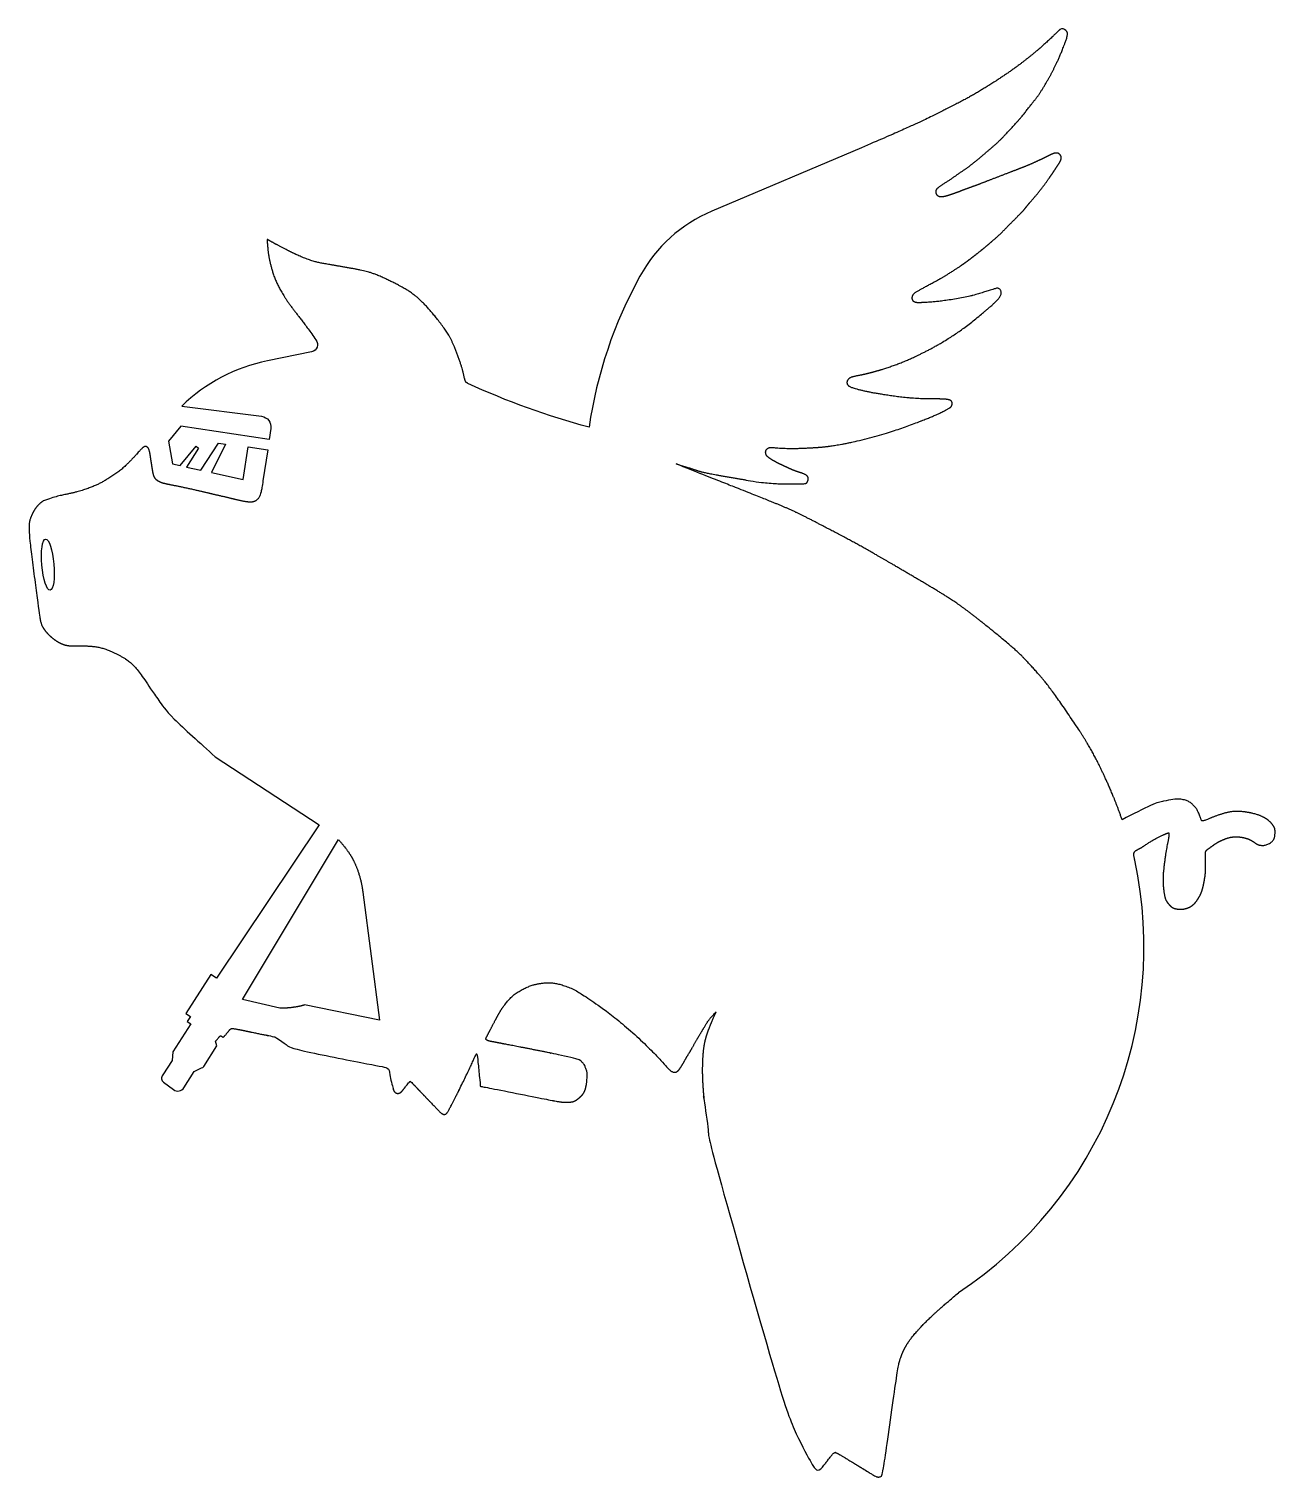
# Model space of a CAD drawing. Header units: inches. Extents: x 0 to 15, y -17.4 to 0.
import ezdxf

# ---------------------------------------------------------------- set-up
doc = ezdxf.new("R2010")
doc.units = ezdxf.units.IN
doc.header["$MEASUREMENT"] = 0

msp = doc.modelspace()

# ---------------------------------------------------------------- linework, layer by layer
for points in [[(10.019, -1.432), (8.219, -2.195, 0.16948), (7.357, -2.978, 0.090873), (6.745, -4.792, -0.043891), (5.289, -4.266)], [(3.461, -3.743, -0.568076), (3.41, -3.888), (2.88, -3.995, 0.145022), (1.85, -4.54), (2.809, -4.662, -0.421341), (2.92, -4.809), (2.9, -4.941), (1.84, -4.78), (1.69, -4.959), (1.737, -5.234), (1.83, -5.255), (2.021, -5.019), (2.052, -5.044), (1.907, -5.272), (2.08, -5.31), (2.29, -4.985), (2.374, -4.998), (2.206, -5.337), (2.587, -5.421), (2.647, -5.029), (2.882, -5.064), (2.825, -5.438)], [(2.252, -8.755), (3.5, -9.573), (2.267, -11.419), (2.198, -11.374), (1.898, -11.843), (1.953, -11.878), (1.914, -11.938), (1.957, -11.965), (1.741, -12.304), (1.733, -12.407), (1.622, -12.581, 0.457839), (1.629, -12.668), (1.75, -12.757, 0.433854), (1.876, -12.734), (1.999, -12.541), (2.088, -12.497), (2.103, -12.49), (2.113, -12.479), (2.271, -12.232), (2.256, -12.176)]]:
    msp.add_lwpolyline(points, format="xyb")
for points in [[(3.03, -11.778), (2.581, -11.673), (3.732, -9.75)], [(4.025, -10.385), (4.225, -11.922), (3.325, -11.739)]]:
    msp.add_lwpolyline(points)
for centre, radius, start, end in [((12.432, -0.069), 0.0648, 339.1971, 115.3187), ((8.426, -11.042), 4.988, 303.566, 12.0941)]:
    msp.add_arc(centre, radius, start, end)
msp.add_ellipse((0.24, -6.445), major_axis=(-0.027, 0.308), ratio=0.233882)
for points in [[(7.791, -5.234), (7.896, -5.267), (7.972, -5.286), (8.057, -5.321), (8.153, -5.346), (8.712, -5.44), (8.79, -5.457), (8.983, -5.47), (9.034, -5.476), (9.25, -5.474), (9.321, -5.477), (9.357, -5.467), (9.368, -5.455), (9.381, -5.422), (9.381, -5.391), (9.352, -5.364), (9.311, -5.347), (9.225, -5.321), (9.187, -5.306), (9.108, -5.267), (9.031, -5.235), (8.963, -5.197), (8.898, -5.158), (8.87, -5.129), (8.864, -5.085), (8.874, -5.061), (8.897, -5.041), (8.933, -5.031), (8.969, -5.041), (9.139, -5.048), (9.206, -5.051), (9.484, -5.037), (9.574, -5.029), (9.645, -5.019), (9.781, -5), (9.977, -4.959), (10.317, -4.866), (10.499, -4.808), (10.724, -4.722), (10.831, -4.681), (10.93, -4.638), (11.027, -4.592), (11.071, -4.565), (11.109, -4.543), (11.109, -4.499), (11.106, -4.477), (11.064, -4.453), (10.896, -4.453), (10.739, -4.453), (10.508, -4.437), (10.344, -4.409), (10.171, -4.385), (10.024, -4.353), (9.886, -4.317), (9.851, -4.288), (9.844, -4.25), (9.857, -4.219), (9.882, -4.192), (9.926, -4.18), (10.033, -4.16), (10.148, -4.132), (10.295, -4.091), (10.525, -4.009), (10.664, -3.944), (10.885, -3.839), (11.125, -3.689), (11.285, -3.582), (11.569, -3.345), (11.624, -3.292), (11.677, -3.238), (11.71, -3.181), (11.689, -3.136), (11.659, -3.114), (11.612, -3.132), (11.481, -3.172), (11.358, -3.211), (11.168, -3.252), (10.964, -3.278), (10.866, -3.29), (10.714, -3.297), (10.672, -3.297), (10.646, -3.284), (10.636, -3.268), (10.627, -3.246), (10.63, -3.211), (10.656, -3.174), (10.724, -3.139), (10.806, -3.093), (10.903, -3.043), (11.009, -2.983), (11.136, -2.903), (11.204, -2.857), (11.292, -2.797), (11.426, -2.692), (11.507, -2.626), (11.527, -2.609), (11.571, -2.572), (11.616, -2.534), (11.691, -2.467), (11.795, -2.359), (11.882, -2.273), (11.92, -2.232), (11.96, -2.196), (11.999, -2.144), (12.043, -2.092), (12.117, -2.005), (12.186, -1.924), (12.255, -1.826), (12.311, -1.747), (12.335, -1.711), (12.364, -1.665), (12.387, -1.631), (12.408, -1.599), (12.422, -1.564), (12.422, -1.535), (12.4, -1.509), (12.378, -1.493), (12.339, -1.497), (12.303, -1.511), (12.242, -1.542), (12.165, -1.579), (12.084, -1.617), (11.989, -1.658), (11.891, -1.695), (11.805, -1.728), (11.694, -1.771), (11.575, -1.817), (11.464, -1.859), (11.375, -1.894), (11.285, -1.925), (11.202, -1.957), (11.127, -1.986), (11.05, -2.011), (10.99, -2.028), (10.945, -2.023), (10.918, -1.998), (10.912, -1.953), (10.925, -1.921), (10.985, -1.879), (11.111, -1.8), (11.217, -1.722), (11.282, -1.681), (11.392, -1.596), (11.479, -1.522), (11.588, -1.428), (11.666, -1.362), (11.726, -1.298), (11.809, -1.209), (11.895, -1.118), (11.987, -1.009), (12.082, -0.881), (12.119, -0.842), (12.198, -0.724), (12.267, -0.606), (12.316, -0.515), (12.372, -0.404), (12.416, -0.301), (12.461, -0.19), (12.493, -0.092)], [(12.405, -0.011), (12.374, -0.037), (12.262, -0.156), (12.029, -0.354), (11.745, -0.564), (11.374, -0.796), (11.143, -0.915), (10.878, -1.051), (10.539, -1.211), (10.019, -1.432)], [(5.289, -4.266), (5.269, -4.259), (5.254, -4.241), (5.241, -4.173), (5.206, -4.026), (5.112, -3.783), (5.056, -3.673), (4.937, -3.511), (4.761, -3.297), (4.617, -3.178), (4.512, -3.112), (4.223, -2.968), (4.093, -2.925), (3.979, -2.898), (3.778, -2.864), (3.552, -2.825), (3.449, -2.808), (3.268, -2.74), (3.154, -2.683), (3.05, -2.629), (2.951, -2.577), (2.913, -2.556), (2.885, -2.54), (2.872, -2.527), (2.876, -2.56), (2.883, -2.642), (2.889, -2.711), (2.913, -2.83), (2.956, -2.989), (3.023, -3.125), (3.111, -3.278), (3.238, -3.439), (3.366, -3.603), (3.461, -3.743)], [(2.825, -5.438), (2.804, -5.59), (2.78, -5.649), (2.73, -5.689), (2.684, -5.698), (2.6, -5.688), (2.478, -5.658), (2.386, -5.636), (2.25, -5.606), (2.145, -5.579), (2.015, -5.549), (1.865, -5.517), (1.733, -5.489), (1.627, -5.471), (1.561, -5.444), (1.525, -5.408), (1.506, -5.363), (1.497, -5.298), (1.47, -5.131), (1.463, -5.067), (1.436, -5.026), (1.409, -5.019), (1.379, -5.035), (1.328, -5.096), (1.174, -5.26), (1.081, -5.339), (0.907, -5.448), (0.811, -5.497), (0.655, -5.555), (0.506, -5.596), (0.341, -5.619), (0.187, -5.678)], [(13.151, -9.512), (13.089, -9.326), (12.957, -9.02), (12.833, -8.758), (12.686, -8.503), (12.303, -7.943), (12.165, -7.777), (11.935, -7.528), (11.848, -7.447), (11.304, -6.999), (11.064, -6.839), (10.785, -6.672), (10.374, -6.431), (10.027, -6.228), (9.768, -6.093), (9.25, -5.817), (9.031, -5.727), (8.732, -5.606), (8.351, -5.457), (7.791, -5.234)], [(0.187, -5.678), (0.149, -5.703), (0.101, -5.749), (0.063, -5.806), (0.021, -5.908), (0.01, -5.96), (0.014, -6.136), (0.125, -6.936), (0.15, -7.164), (0.187, -7.208), (0.225, -7.269), (0.332, -7.364), (0.427, -7.409), (0.496, -7.424), (0.584, -7.422), (0.722, -7.421), (0.846, -7.432), (0.999, -7.478), (1.189, -7.581), (1.273, -7.652), (1.388, -7.799), (1.543, -8.044), (1.75, -8.328), (2.252, -8.755)], [(13.304, -9.997), (13.289, -9.937), (13.289, -9.898), (13.333, -9.87), (13.391, -9.848), (13.484, -9.776), (13.583, -9.724), (13.672, -9.682), (13.695, -9.674), (13.713, -9.666), (13.716, -9.674), (13.713, -9.703), (13.712, -9.733), (13.691, -9.822), (13.67, -9.946), (13.648, -10.133), (13.643, -10.182), (13.643, -10.306), (13.66, -10.43), (13.676, -10.478), (13.696, -10.509), (13.732, -10.552), (13.766, -10.577), (13.808, -10.586), (13.848, -10.589), (13.881, -10.589), (13.924, -10.579), (13.973, -10.562), (14.02, -10.524), (14.04, -10.501), (14.083, -10.433), (14.094, -10.414), (14.111, -10.371), (14.124, -10.324), (14.136, -10.27), (14.146, -10.204), (14.154, -10.159), (14.154, -10.102), (14.154, -10.009), (14.154, -9.954), (14.154, -9.913), (14.15, -9.885), (14.216, -9.844), (14.295, -9.783), (14.36, -9.755), (14.432, -9.724), (14.513, -9.715), (14.581, -9.72), (14.648, -9.735), (14.703, -9.757), (14.748, -9.791), (14.789, -9.818), (14.843, -9.824), (14.888, -9.817), (14.957, -9.782), (14.985, -9.734), (14.99, -9.693), (14.99, -9.633), (14.987, -9.612), (14.956, -9.562), (14.909, -9.515), (14.841, -9.475), (14.772, -9.444), (14.555, -9.4), (14.422, -9.419), (14.294, -9.461), (14.226, -9.487), (14.145, -9.522), (14.105, -9.535), (14.1, -9.502), (14.063, -9.409), (14.038, -9.368), (13.984, -9.309), (13.909, -9.268), (13.788, -9.255), (13.598, -9.294), (13.422, -9.365), (13.151, -9.512)], [(3.732, -9.75), (3.788, -9.812), (3.866, -9.917), (3.893, -9.961), (3.952, -10.076), (3.999, -10.218), (4.022, -10.342), (4.025, -10.385)], [(2.256, -12.176), (2.309, -12.113), (2.312, -12.106), (2.327, -12.115), (2.344, -12.126), (2.354, -12.13), (2.436, -12.02), (2.446, -12.017), (2.615, -12.05), (2.731, -12.075), (2.865, -12.104), (2.937, -12.114), (2.987, -12.13), (3.006, -12.15), (3.165, -12.257), (3.173, -12.264), (4.25, -12.483), (4.333, -12.497), (4.335, -12.509), (4.39, -12.755), (4.4, -12.778), (4.421, -12.801), (4.45, -12.804), (4.474, -12.799), (4.506, -12.767), (4.522, -12.742), (4.58, -12.672), (4.588, -12.664), (4.595, -12.656), (4.601, -12.657), (4.95, -13.028), (4.97, -13.042), (4.995, -13.059), (5.023, -13.053), (5.043, -13.036), (5.083, -12.957), (5.148, -12.835), (5.241, -12.645), (5.336, -12.446), (5.385, -12.336), (5.395, -12.32), (5.4, -12.322), (5.437, -12.701), (5.437, -12.72), (5.438, -12.715), (6.156, -12.858), (6.372, -12.902), (6.41, -12.906), (6.46, -12.911), (6.527, -12.908), (6.576, -12.898), (6.623, -12.859), (6.661, -12.826), (6.685, -12.794), (6.704, -12.747), (6.719, -12.669), (6.725, -12.575), (6.722, -12.546), (6.706, -12.493), (6.686, -12.465), (6.688, -12.442), (6.614, -12.393), (6.521, -12.361), (5.666, -12.198), (5.597, -12.183), (5.529, -12.173), (5.5, -12.154), (5.508, -12.132), (5.524, -12.106), (5.542, -12.066), (5.586, -11.984), (5.627, -11.903), (5.669, -11.829), (5.694, -11.783), (5.796, -11.65), (5.895, -11.573), (6.037, -11.506), (6.126, -11.482), (6.258, -11.467), (6.354, -11.478), (6.541, -11.53), (6.704, -11.64), (6.839, -11.73), (7.132, -11.94), (7.533, -12.315), (7.679, -12.487), (7.733, -12.544), (7.78, -12.554), (7.816, -12.536), (7.846, -12.491), (7.874, -12.444), (7.933, -12.339), (7.978, -12.269), (8.029, -12.174), (8.098, -12.059), (8.144, -11.983), (8.186, -11.908), (8.271, -11.823)], [(3.325, -11.739), (3.281, -11.754), (3.198, -11.771), (3.104, -11.781), (3.03, -11.778)], [(8.271, -11.823), (8.247, -11.868), (8.201, -11.98), (8.163, -12.073), (8.128, -12.197), (8.113, -12.31), (8.105, -12.452), (8.105, -12.631), (8.122, -12.849), (8.153, -13.133), (8.209, -13.417), (8.265, -13.688), (9.093, -16.544), (9.119, -16.673), (9.399, -17.207), (9.419, -17.26), (9.468, -17.326), (9.505, -17.341), (9.542, -17.31), (9.637, -17.182), (9.68, -17.13), (9.703, -17.115), (9.737, -17.129), (10.178, -17.404), (10.207, -17.416), (10.241, -17.416), (10.265, -17.401), (10.279, -17.373), (10.453, -16.107), (10.474, -16.014), (10.525, -15.891), (10.567, -15.808), (10.684, -15.655), (10.88, -15.458), (11.017, -15.344), (11.184, -15.199)]]:
    msp.add_open_spline(points, degree=4)

doc.saveas('drawing.dxf')
